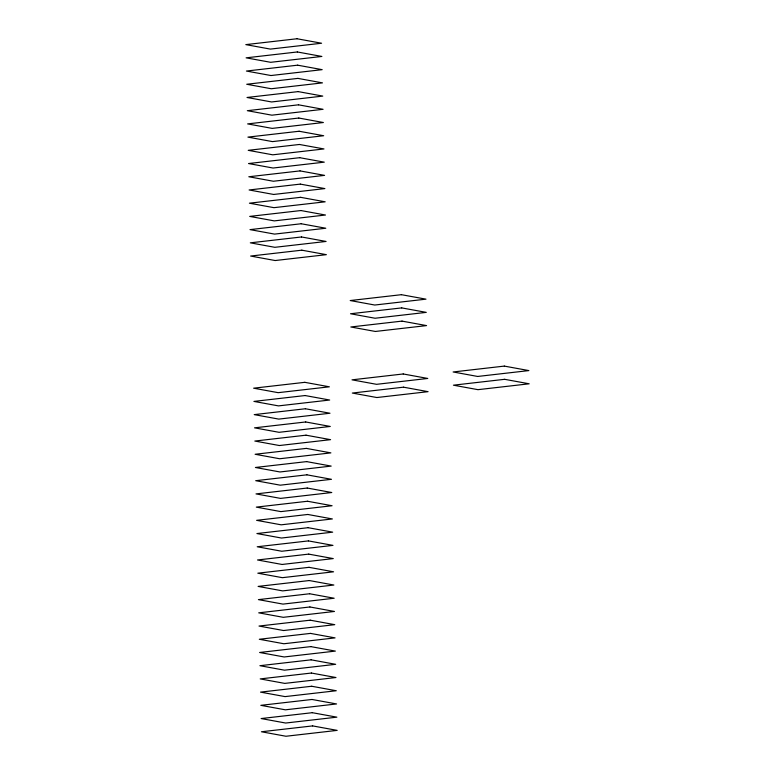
<?xml version="1.0" encoding="UTF-8"?>
<svg xmlns="http://www.w3.org/2000/svg" width="775" height="775" viewBox="0 0 775 775"><rect width="100%" height="100%" fill="white"/><g stroke="black" fill="none" stroke-linecap="round" stroke-linejoin="round"><path stroke-width="1.16" d="M297.019 38.75L245.82 44.621L270.378 49.096L321.577 43.235L297.019 38.75M297.319 51.964L246.121 57.834L270.678 62.31L321.877 56.449L297.319 51.964M297.619 65.177L246.421 71.048L270.979 75.533L322.177 69.663L297.619 65.177M297.92 78.391L246.721 84.262L271.279 88.747L322.478 82.877L297.92 78.391M298.22 91.605L247.022 97.476L271.579 101.961L322.778 96.09L298.22 91.605M298.52 104.819L247.322 110.689L271.88 115.175L323.078 109.304L298.52 104.819M298.821 118.032L247.622 123.903L272.18 128.388L323.378 122.518L298.821 118.032M299.121 131.246L247.922 137.117L272.471 141.602L323.679 135.732L299.121 131.246M299.421 144.47L248.223 150.331L272.771 154.816L323.979 148.945L299.421 144.47M299.722 157.683L248.523 163.544L273.071 168.03L324.279 162.159L299.722 157.683M300.022 170.897L248.814 176.758L273.372 181.243L324.58 175.373L300.022 170.897M300.322 184.111L249.114 189.972L273.672 194.457L324.88 188.587L300.322 184.111M300.623 197.325L249.414 203.195L273.972 207.671L325.18 201.81L300.623 197.325M300.923 210.538L249.715 216.409L274.272 220.885L325.481 215.024L300.923 210.538M301.223 223.752L250.015 229.623L274.573 234.098L325.781 228.237L301.223 223.752M301.523 236.966L250.315 242.837L274.873 247.312L326.081 241.451L301.523 236.966M301.824 250.18L250.616 256.05L275.173 260.536L326.372 254.665L301.824 250.18M401.421 294.684L350.213 300.545L374.771 305.03L425.979 299.16L401.421 294.684M401.721 307.898L350.513 313.759L375.071 318.244L426.279 312.373L401.721 307.898M402.022 321.112L350.813 326.982L375.371 331.458L426.579 325.597L402.022 321.112M304.817 382.327L253.619 388.188L278.177 392.673L329.375 386.812L304.817 382.327M403.213 373.967L352.015 379.837L376.573 384.323L427.771 378.452L403.213 373.967M504.322 366.1L453.123 371.971L477.681 376.456L528.879 370.586L504.322 366.1M305.118 395.541L253.919 401.411L278.477 405.887L329.675 400.026L305.118 395.541M403.513 387.18L352.315 393.051L376.873 397.536L428.071 391.666L403.513 387.18M504.622 379.314L453.423 385.185L477.981 389.67L529.18 383.799L504.622 379.314M305.418 408.754L254.219 414.625L278.777 419.101L329.976 413.24L305.418 408.754M305.718 421.968L254.52 427.839L279.068 432.314L330.276 426.453L305.718 421.968M306.018 435.182L254.82 441.052L279.368 445.528L330.576 439.667L306.018 435.182M306.319 448.396L255.12 454.266L279.668 458.752L330.877 452.881L306.319 448.396M306.619 461.609L255.411 467.48L279.969 471.965L331.177 466.095L306.619 461.609M306.919 474.823L255.711 480.694L280.269 485.179L331.477 479.308L306.919 474.823M307.22 488.037L256.012 493.907L280.569 498.393L331.778 492.522L307.22 488.037M307.52 501.251L256.312 507.121L280.87 511.607L332.078 505.736L307.52 501.251M307.82 514.464L256.612 520.335L281.17 524.82L332.378 518.95L307.82 514.464M308.121 527.688L256.912 533.549L281.47 538.034L332.678 532.163L308.121 527.688M308.421 540.902L257.213 546.762L281.771 551.248L332.969 545.377L308.421 540.902M308.721 554.115L257.513 559.976L282.071 564.462L333.269 558.591L308.721 554.115M309.022 567.329L257.813 573.19L282.371 577.675L333.57 571.805L309.022 567.329M309.312 580.543L258.114 586.413L282.672 590.889L333.87 585.028L309.312 580.543M309.613 593.757L258.414 599.627L282.972 604.103L334.17 598.242L309.613 593.757M309.913 606.97L258.714 612.841L283.272 617.317L334.471 611.456L309.913 606.97M310.213 620.184L259.015 626.055L283.573 630.53L334.771 624.669L310.213 620.184M310.513 633.398L259.315 639.268L283.873 643.754L335.071 637.883L310.513 633.398M310.814 646.612L259.615 652.482L284.173 656.967L335.372 651.097L310.814 646.612M311.114 659.825L259.916 665.696L284.473 670.181L335.672 664.311L311.114 659.825M311.414 673.039L260.216 678.91L284.774 683.395L335.972 677.524L311.414 673.039M311.715 686.253L260.516 692.123L285.074 696.609L336.272 690.738L311.715 686.253M312.015 699.467L260.817 705.337L285.374 709.822L336.573 703.952L312.015 699.467M312.315 712.69L261.117 718.551L285.665 723.036L336.873 717.166L312.315 712.69M312.616 725.904L261.417 731.765L285.965 736.25L337.173 730.379L312.616 725.904"/></g></svg>
